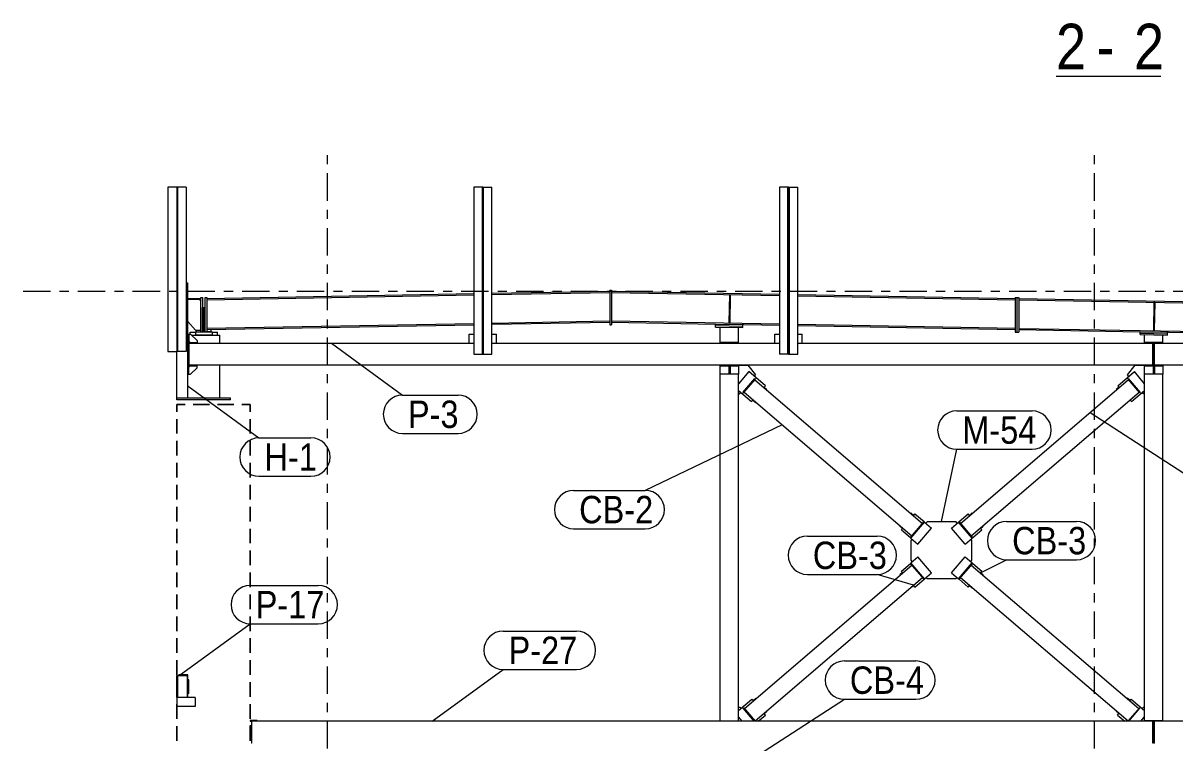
# Model space of a CAD drawing. Header units: millimetres. Extents: x -423 to 766, y -621 to 220.
# Drawn here: x 29.5 to 155.7, y -381.6 to -302.8 of the extents above; entities that cross this region are included whole.
import ezdxf

# ---------------------------------------------------------------- set-up
doc = ezdxf.new("R2010")
doc.units = ezdxf.units.MM
doc.linetypes.add('XKITLINE00', pattern=[0])
doc.linetypes.add('XKITLINE03', pattern=[6, 3, -1, 1, -1])
for name, color, linetype, lineweight in [('OtherObjectType', 1, 'Continuous', 0), ('Part', 2, 'Continuous', 0), ('PartMark', 3, 'Continuous', 0), ('ReferenceModel', 1, 'Continuous', 0), ('S-GRID', 1, 'Continuous', 0), ('Текст', 3, 'Continuous', 0)]:
    doc.layers.add(name, color=color, linetype=linetype, lineweight=lineweight)
doc.styles.add('GOST type A', font='ARIAL.TTF')

msp = doc.modelspace()

# ---------------------------------------------------------------- linework, layer by layer
at = {"layer": 'OtherObjectType', "linetype": 'XKITLINE00', "lineweight": 0}
msp.add_line((142.65, -308.6), (154.12, -308.6), dxfattribs=at)
at = {"layer": 'Part', "linetype": 'XKITLINE00', "lineweight": 0}
for p, q in [((46.36, -320.74), (45.36, -320.74)), ((45.36, -320.74), (45.36, -338.74)), ((47.36, -320.74), (46.36, -320.74)), ((46.36, -320.74), (46.36, -338.74)), ((46.44, -338.74), (46.44, -320.74)), ((47.36, -320.74), (47.36, -338.74)), ((79.78, -320.74), (78.86, -320.74)), ((78.86, -320.74), (78.86, -339.04)), ((79.86, -320.74), (79.78, -320.74)), ((79.78, -320.74), (79.78, -339.04)), ((79.86, -339.04), (79.86, -320.74)), ((79.86, -339.04), (79.86, -320.74)), ((79.86, -320.74), (80.86, -320.74)), ((79.94, -339.04), (79.94, -320.74)), ((80.86, -339.04), (80.86, -320.74)), ((113.36, -320.74), (112.36, -320.74)), ((112.36, -320.74), (112.36, -339.04)), ((113.28, -339.04), (113.28, -320.74)), ((113.36, -320.74), (113.36, -339.04)), ((113.36, -339.04), (113.36, -320.74)), ((113.36, -320.74), (114.36, -320.74)), ((113.44, -339.04), (113.44, -320.74)), ((114.36, -339.04), (114.36, -320.74)), ((47.36, -331.24), (47.51, -331.24)), ((47.56, -331.28), (47.36, -331.28)), ((47.51, -331.24), (47.51, -331.28)), ((47.56, -343.84), (47.56, -331.28)), ((47.56, -332.94), (48.98, -332.94)), ((47.56, -333.02), (48.98, -333.02)), ((48.78, -333.02), (48.98, -333.22)), ((48.98, -336.64), (48.98, -332.84)), ((48.98, -332.84), (49.14, -332.84)), ((49.14, -332.84), (49.14, -336.64)), ((49.46, -336.64), (49.46, -332.84)), ((49.46, -332.84), (49.62, -332.84)), ((49.62, -332.94), (78.86, -332.41)), ((49.62, -333.08), (78.86, -332.55)), ((49.62, -332.84), (49.62, -336.64)), ((80.86, -332.37), (93.78, -332.14)), ((80.86, -332.51), (93.78, -332.28)), ((93.78, -332.04), (93.78, -335.84)), ((93.78, -332.04), (93.94, -332.04)), ((93.94, -332.04), (93.94, -335.84)), ((93.94, -332.14), (112.36, -332.47)), ((93.94, -332.28), (112.36, -332.61)), ((106.87, -332.52), (106.81, -335.62)), ((106.87, -332.52), (106.97, -332.53)), ((106.97, -332.53), (106.91, -335.63)), ((114.36, -332.51), (138.16, -332.94)), ((114.36, -332.65), (138.16, -333.08)), ((138.16, -332.84), (138.16, -336.64)), ((138.16, -332.84), (138.36, -332.84)), ((138.36, -332.84), (138.36, -336.64)), ((138.36, -332.84), (138.56, -332.84)), ((138.36, -332.84), (138.36, -336.64)), ((138.56, -332.84), (138.56, -336.64)), ((138.56, -332.95), (172.36, -333.54)), ((138.56, -333.09), (172.36, -333.68)), ((49.14, -336.54), (49.14, -333.94)), ((49.14, -333.94), (49.22, -333.94)), ((49.22, -336.54), (49.22, -333.94)), ((49.22, -336.64), (49.22, -333.94)), ((49.22, -333.94), (49.38, -333.94)), ((49.38, -336.54), (49.38, -333.94)), ((49.38, -333.94), (49.46, -333.94)), ((49.38, -333.94), (49.38, -336.64)), ((49.46, -336.54), (49.46, -333.94)), ((153.36, -333.36), (153.31, -336.46)), ((153.36, -333.36), (153.46, -333.36)), ((153.46, -333.36), (153.41, -336.46)), ((48.4, -336.42), (47.56, -335.45)), ((80.86, -335.63), (93.78, -335.4)), ((80.86, -335.77), (93.78, -335.54)), ((93.94, -335.4), (112.36, -335.73)), ((93.94, -335.54), (105.36, -335.75)), ((106.81, -335.62), (106.91, -335.63)), ((47.56, -337.84), (47.56, -336.84)), ((47.56, -336.84), (47.64, -336.84)), ((47.64, -336.84), (47.64, -337.76)), ((47.64, -336.84), (47.84, -336.84)), ((47.8, -336.84), (47.8, -336.64)), ((47.8, -336.64), (48.4, -336.64)), ((47.8, -336.84), (47.8, -336.64)), ((47.8, -336.64), (47.8, -336.64)), ((47.84, -336.84), (48.56, -337.56)), ((48.4, -336.42), (48.98, -336.42)), ((50.2, -336.64), (48.4, -336.64)), ((48.4, -336.64), (48.4, -336.94)), ((48.5, -336.64), (48.5, -336.42)), ((49.14, -336.54), (49.22, -336.54)), ((49.38, -336.54), (49.46, -336.54)), ((49.62, -336.2), (78.86, -335.67)), ((49.62, -336.34), (78.86, -335.81)), ((49.65, -336.64), (49.65, -336.54)), ((49.65, -336.54), (50.15, -336.54)), ((50.1, -336.54), (50.1, -336.33)), ((50.15, -336.64), (50.15, -336.54)), ((50.2, -336.64), (50.2, -336.94)), ((50.2, -336.64), (50.8, -336.64)), ((50.8, -336.94), (50.8, -336.64)), ((78.36, -336.84), (78.86, -336.84)), ((78.36, -337.84), (78.36, -336.84)), ((80.86, -336.84), (81.36, -336.84)), ((81.36, -337.84), (81.36, -336.84)), ((93.78, -335.84), (93.94, -335.84)), ((105.35, -335.91), (105.36, -335.75)), ((105.35, -335.91), (105.36, -335.91)), ((105.36, -335.75), (108.36, -335.8)), ((105.36, -336.07), (105.36, -335.91)), ((105.36, -335.91), (108.36, -335.96)), ((105.36, -336.07), (108.36, -336.12)), ((105.86, -337.74), (105.86, -336.08)), ((106.53, -335.77), (112.36, -335.87)), ((107.86, -337.74), (107.86, -336.11)), ((108.35, -335.96), (108.36, -335.8)), ((108.36, -336.12), (108.36, -335.96)), ((111.86, -336.84), (112.36, -336.84)), ((111.86, -337.84), (111.86, -336.84)), ((114.36, -335.77), (138.16, -336.2)), ((114.36, -335.91), (138.16, -336.34)), ((114.36, -336.84), (114.86, -336.84)), ((114.86, -337.84), (114.86, -336.84)), ((138.16, -336.64), (138.36, -336.64)), ((138.36, -336.64), (138.56, -336.64)), ((138.56, -336.21), (172.36, -336.8)), ((138.56, -336.35), (151.86, -336.58)), ((151.86, -336.74), (151.86, -336.58)), ((151.86, -336.58), (154.86, -336.64)), ((151.86, -336.9), (151.87, -336.74)), ((151.86, -336.74), (151.87, -336.74)), ((151.86, -336.9), (154.86, -336.96)), ((151.87, -336.74), (154.86, -336.8)), ((153.18, -336.61), (171.86, -336.93)), ((153.31, -336.46), (153.41, -336.46)), ((154.86, -336.8), (154.86, -336.64)), ((154.86, -336.96), (154.86, -336.8)), ((48.56, -337.84), (47.56, -337.84)), ((47.79, -337.76), (47.64, -337.61)), ((47.64, -337.76), (48.56, -337.76)), ((47.66, -337.89), (47.66, -340.19)), ((47.66, -337.89), (47.7, -337.89)), ((47.7, -337.84), (78.86, -337.84)), ((47.7, -340.24), (47.7, -337.84)), ((47.94, -336.94), (51.04, -336.94)), ((50.2, -336.94), (48.4, -336.94)), ((48.56, -337.56), (48.56, -337.76)), ((48.56, -337.76), (48.56, -337.84)), ((51.04, -337.84), (51.04, -336.94)), ((78.36, -337.84), (78.86, -337.84)), ((80.86, -337.84), (112.36, -337.84)), ((80.86, -337.84), (81.36, -337.84)), ((105.86, -337.84), (105.86, -337.74)), ((105.86, -337.74), (107.86, -337.74)), ((107.86, -337.84), (107.86, -337.74)), ((111.86, -337.84), (112.36, -337.84)), ((114.36, -337.84), (153.27, -337.84)), ((114.36, -337.84), (114.86, -337.84)), ((152.36, -337.74), (152.36, -336.91)), ((152.36, -337.84), (152.36, -337.74)), ((152.36, -337.74), (154.36, -337.74)), ((153.27, -340.24), (153.27, -337.84)), ((153.27, -337.84), (153.45, -337.84)), ((153.31, -337.88), (153.27, -337.88)), ((153.31, -340.2), (153.31, -337.88)), ((153.41, -337.88), (153.41, -340.2)), ((153.41, -337.88), (153.45, -337.88)), ((153.45, -337.84), (172.36, -337.84)), ((153.45, -340.24), (153.45, -337.84)), ((154.36, -337.74), (154.36, -336.95)), ((154.36, -337.84), (154.36, -337.74)), ((45.36, -338.74), (46.36, -338.74)), ((47.36, -338.74), (46.36, -338.74)), ((46.36, -343.84), (46.36, -338.74)), ((78.86, -339.04), (79.78, -339.04)), ((79.78, -339.04), (79.86, -339.04)), ((79.86, -339.04), (80.86, -339.04)), ((113.36, -339.04), (112.36, -339.04)), ((113.36, -339.04), (114.36, -339.04)), ((47.56, -340.24), (47.56, -341.24)), ((48.56, -340.24), (47.56, -340.24)), ((47.64, -341.24), (47.64, -340.32)), ((47.64, -340.32), (48.56, -340.32)), ((47.64, -340.47), (47.79, -340.32)), ((47.66, -340.19), (47.7, -340.19)), ((153.27, -340.24), (47.7, -340.24)), ((47.84, -341.24), (48.56, -340.52)), ((48.56, -340.32), (48.56, -340.24)), ((48.56, -340.52), (48.56, -340.32)), ((51.04, -343.84), (51.04, -340.24)), ((105.86, -341.24), (105.86, -340.24)), ((105.86, -340.32), (107.86, -340.32)), ((106.84, -341.12), (106.84, -340.32)), ((106.84, -340.52), (106.94, -340.52)), ((106.94, -340.32), (106.94, -341.12)), ((107.86, -340.24), (107.86, -341.24)), ((107.86, -340.25), (108.9, -340.25)), ((108.9, -340.25), (109.73, -341.31)), ((150.49, -341.31), (151.32, -340.25)), ((151.32, -340.25), (152.36, -340.25)), ((152.36, -341.24), (152.36, -340.24)), ((152.36, -340.32), (154.36, -340.32)), ((153.27, -340.2), (153.31, -340.2)), ((153.27, -340.24), (153.45, -340.24)), ((153.34, -341.12), (153.34, -340.32)), ((153.34, -340.52), (153.44, -340.52)), ((153.41, -340.2), (153.45, -340.2)), ((153.44, -340.32), (153.44, -341.12)), ((199.77, -340.24), (153.45, -340.24)), ((154.36, -340.24), (154.36, -341.24)), ((47.56, -341.24), (47.64, -341.24)), ((47.64, -341.24), (47.84, -341.24)), ((105.86, -379.24), (105.86, -341.24)), ((107.86, -341.24), (105.86, -341.24)), ((106.94, -341.12), (106.84, -341.12)), ((109, -340.95), (107.86, -342.27)), ((107.86, -379.24), (107.86, -341.24)), ((108.36, -343.23), (109.66, -341.71)), ((108.42, -343.28), (109.72, -341.76)), ((110.81, -342.49), (109, -340.95)), ((109.6, -341.47), (109.73, -341.31)), ((109.65, -341.84), (128.03, -357.57)), ((109.66, -341.71), (109.72, -341.76)), ((132.19, -357.57), (150.57, -341.84)), ((149.42, -342.49), (151.23, -340.95)), ((150.62, -341.47), (150.49, -341.31)), ((150.56, -341.71), (150.5, -341.76)), ((150.5, -341.76), (151.8, -343.28)), ((150.56, -341.71), (151.86, -343.23)), ((152.36, -342.27), (151.23, -340.95)), ((152.36, -379.16), (152.36, -341.24)), ((154.36, -341.24), (152.36, -341.24)), ((153.44, -341.12), (153.34, -341.12)), ((154.36, -379.16), (154.36, -341.24)), ((107.86, -343), (109.31, -344.24)), ((107.98, -343.37), (108.11, -343.21)), ((108.48, -343.21), (126.86, -358.93)), ((110.64, -342.68), (110.67, -342.65)), ((110.67, -342.65), (110.81, -342.49)), ((110.67, -342.65), (110.97, -342.91)), ((110.95, -342.94), (110.97, -342.91)), ((133.36, -358.93), (151.74, -343.21)), ((149.55, -342.65), (149.25, -342.91)), ((149.25, -342.91), (149.28, -342.94)), ((149.55, -342.65), (149.42, -342.49)), ((149.58, -342.68), (149.55, -342.65)), ((150.91, -344.24), (152.36, -343)), ((152.24, -343.37), (152.11, -343.21)), ((47.56, -343.84), (46.36, -343.84)), ((46.36, -344.04), (46.36, -343.84)), ((52.24, -343.84), (46.36, -343.84)), ((52.24, -344.04), (46.36, -344.04)), ((52.24, -344.04), (52.24, -343.84)), ((107.86, -343.37), (107.98, -343.37)), ((108.36, -343.23), (108.42, -343.28)), ((109.31, -344.24), (109.45, -344.08)), ((109.45, -344.08), (109.47, -344.05)), ((109.45, -344.08), (109.75, -344.34)), ((109.75, -344.34), (109.78, -344.31)), ((150.47, -344.34), (150.45, -344.31)), ((150.78, -344.08), (150.47, -344.34)), ((150.75, -344.05), (150.78, -344.08)), ((150.91, -344.24), (150.78, -344.08)), ((151.86, -343.23), (151.8, -343.28)), ((152.36, -343.37), (152.24, -343.37)), ((126.76, -356.43), (126.74, -356.46)), ((127.07, -356.69), (126.76, -356.43)), ((127.04, -356.72), (127.07, -356.69)), ((127.07, -356.69), (127.2, -356.53)), ((127.2, -356.53), (128.19, -357.38)), ((132.03, -357.38), (133.02, -356.53)), ((133.16, -356.69), (133.02, -356.53)), ((133.16, -356.69), (133.46, -356.43)), ((133.18, -356.72), (133.16, -356.69)), ((133.49, -356.46), (133.46, -356.43)), ((125.54, -357.86), (125.57, -357.83)), ((125.84, -358.12), (125.54, -357.86)), ((125.71, -358.28), (125.84, -358.12)), ((125.71, -358.28), (126.7, -359.12)), ((125.87, -358.09), (125.84, -358.12)), ((126.7, -359.12), (128.19, -357.38)), ((126.76, -359.18), (128.25, -357.43)), ((127.52, -359.83), (129.01, -358.08)), ((128.19, -357.38), (128.25, -357.43)), ((128.25, -357.43), (129.01, -358.08)), ((128.4, -357.56), (128.57, -357.37)), ((128.57, -357.37), (131.66, -357.37)), ((131.21, -358.08), (131.97, -357.43)), ((132.71, -359.83), (131.21, -358.08)), ((131.82, -357.56), (131.66, -357.37)), ((131.97, -357.43), (132.03, -357.38)), ((133.47, -359.18), (131.97, -357.43)), ((133.53, -359.12), (132.03, -357.38)), ((133.53, -359.12), (134.52, -358.28)), ((134.38, -358.12), (134.35, -358.09)), ((134.38, -358.12), (134.68, -357.86)), ((134.52, -358.28), (134.38, -358.12)), ((134.68, -357.86), (134.66, -357.83)), ((126.7, -359.12), (126.76, -359.18)), ((126.76, -359.18), (127.52, -359.83)), ((126.78, -359.46), (126.91, -359.31)), ((126.78, -361.61), (126.78, -359.46)), ((132.71, -359.83), (133.47, -359.18)), ((133.44, -359.46), (133.31, -359.31)), ((133.44, -361.61), (133.44, -359.46)), ((133.47, -359.18), (133.53, -359.12)), ((108.51, -377.85), (126.86, -362.14)), ((125.71, -362.79), (126.7, -361.95)), ((126.7, -361.95), (126.76, -361.89)), ((128.19, -363.69), (126.7, -361.95)), ((126.76, -361.89), (127.52, -361.24)), ((128.25, -363.64), (126.76, -361.89)), ((126.91, -361.76), (126.78, -361.61)), ((129.01, -362.99), (127.52, -361.24)), ((131.21, -362.99), (132.71, -361.24)), ((131.97, -363.64), (133.47, -361.89)), ((132.03, -363.69), (133.53, -361.95)), ((132.71, -361.24), (133.47, -361.89)), ((133.31, -361.76), (133.44, -361.61)), ((133.36, -362.14), (151.72, -377.85)), ((133.47, -361.89), (133.53, -361.95)), ((133.53, -361.95), (134.52, -362.79)), ((125.84, -362.95), (125.54, -363.21)), ((125.54, -363.21), (125.57, -363.24)), ((125.84, -362.95), (125.71, -362.79)), ((125.87, -362.98), (125.84, -362.95)), ((128.25, -363.64), (129.01, -362.99)), ((131.21, -362.99), (131.97, -363.64)), ((134.35, -362.98), (134.38, -362.95)), ((134.38, -362.95), (134.52, -362.79)), ((134.38, -362.95), (134.68, -363.21)), ((134.66, -363.24), (134.68, -363.21)), ((109.68, -379.21), (128.03, -363.5)), ((126.76, -364.64), (126.74, -364.61)), ((127.07, -364.38), (126.76, -364.64)), ((127.04, -364.35), (127.07, -364.38)), ((127.2, -364.54), (127.07, -364.38)), ((127.2, -364.54), (128.19, -363.69)), ((128.19, -363.69), (128.25, -363.64)), ((128.53, -363.66), (128.4, -363.51)), ((131.69, -363.66), (128.53, -363.66)), ((131.69, -363.66), (131.82, -363.51)), ((131.97, -363.64), (132.03, -363.69)), ((132.03, -363.69), (133.02, -364.54)), ((132.19, -363.5), (150.55, -379.21)), ((133.02, -364.54), (133.16, -364.38)), ((133.16, -364.38), (133.18, -364.35)), ((133.16, -364.38), (133.46, -364.64)), ((133.46, -364.64), (133.49, -364.61)), ((46.36, -376.64), (46.36, -374.24)), ((46.36, -374.24), (46.56, -374.24)), ((47.52, -374.28), (46.4, -374.28)), ((46.4, -374.28), (46.4, -376.6)), ((46.56, -374.24), (46.56, -374.16)), ((47.56, -374.16), (46.56, -374.16)), ((47.56, -374.24), (46.56, -374.24)), ((47.52, -376.6), (47.52, -374.28)), ((47.56, -374.24), (47.56, -374.16)), ((47.56, -374.69), (47.56, -374.24)), ((47.64, -374.69), (47.56, -374.69)), ((47.56, -376.19), (47.56, -374.69)), ((47.64, -376.19), (47.64, -374.69)), ((48.36, -376.64), (46.36, -376.64)), ((46.36, -376.64), (46.36, -377.64)), ((46.4, -376.6), (47.52, -376.6)), ((47.64, -376.19), (47.56, -376.19)), ((47.56, -376.64), (47.56, -376.19)), ((48.36, -376.64), (48.36, -377.64)), ((107.86, -378.07), (109.33, -376.81)), ((109.47, -376.97), (109.33, -376.81)), ((109.47, -376.97), (109.77, -376.71)), ((109.49, -377), (109.47, -376.97)), ((109.8, -376.74), (109.77, -376.71)), ((150.45, -376.71), (150.43, -376.74)), ((150.76, -376.97), (150.45, -376.71)), ((150.73, -377), (150.76, -376.97)), ((150.76, -376.97), (150.89, -376.81)), ((150.89, -376.81), (152.36, -378.07)), ((48.36, -377.64), (46.36, -377.64)), ((107.86, -377.69), (108, -377.69)), ((108, -377.69), (108.13, -377.84)), ((108.38, -377.82), (108.44, -377.77)), ((109.59, -379.24), (108.38, -377.82)), ((108.44, -377.77), (109.7, -379.24)), ((110.69, -378.4), (110.66, -378.37)), ((110.69, -378.4), (110.99, -378.14)), ((110.83, -378.56), (110.69, -378.4)), ((110.99, -378.14), (110.97, -378.11)), ((149.23, -378.14), (149.26, -378.11)), ((149.53, -378.4), (149.23, -378.14)), ((149.4, -378.56), (149.53, -378.4)), ((149.56, -378.37), (149.53, -378.4)), ((151.78, -377.77), (150.53, -379.24)), ((150.63, -379.24), (151.84, -377.82)), ((151.84, -377.82), (151.78, -377.77)), ((152.09, -377.84), (152.22, -377.69)), ((152.22, -377.69), (152.36, -377.69)), ((55.16, -379.16), (54.36, -379.16)), ((54.36, -379.16), (54.36, -379.24)), ((54.36, -379.24), (54.56, -379.24)), ((54.36, -379.69), (54.52, -379.69)), ((54.36, -381.19), (54.36, -379.69)), ((54.52, -379.28), (54.52, -381.6)), ((54.52, -379.28), (54.56, -379.28)), ((153.27, -379.24), (54.56, -379.24)), ((54.56, -381.64), (54.56, -379.24)), ((55.16, -379.24), (55.16, -379.16)), ((108.28, -379.24), (107.86, -378.75)), ((110.03, -379.24), (110.83, -378.56)), ((149.4, -378.56), (150.19, -379.24)), ((151.95, -379.24), (152.36, -378.75)), ((152.36, -379.24), (152.36, -379.16)), ((152.36, -379.16), (154.36, -379.16)), ((153.27, -381.64), (153.27, -379.24)), ((153.27, -379.24), (153.45, -379.24)), ((153.31, -379.28), (153.27, -379.28)), ((153.31, -381.6), (153.31, -379.28)), ((153.41, -379.28), (153.41, -381.6)), ((153.41, -379.28), (153.45, -379.28)), ((245.66, -379.24), (153.45, -379.24)), ((153.45, -381.64), (153.45, -379.24)), ((154.36, -379.24), (154.36, -379.16)), ((54.52, -381.19), (54.36, -381.19)), ((54.52, -381.6), (54.56, -381.6)), ((153.27, -381.6), (153.31, -381.6)), ((153.41, -381.6), (153.45, -381.6))]:
    msp.add_line(p, q, dxfattribs=at)
at = {"layer": 'PartMark', "linetype": 'XKITLINE00', "lineweight": 0}
for p, q in [((63.28, -337.84), (71.06, -343.52)), ((47.57, -342.54), (55.34, -348.21)), ((71.06, -343.52), (77.15, -343.52)), ((146.4, -345.41), (160.26, -354.42)), ((112.66, -346.77), (97.66, -353.96)), ((55.34, -348.21), (61.04, -348.21)), ((71.06, -347.72), (77.15, -347.72)), ((55.34, -352.41), (61.04, -352.41)), ((89.81, -353.96), (97.66, -353.96)), ((89.81, -358.16), (97.66, -358.16)), ((137.24, -357.36), (144.89, -357.36)), ((115.41, -358.97), (123.07, -358.97)), ((134.37, -363), (137.24, -361.56)), ((137.24, -361.56), (144.89, -361.56)), ((115.41, -363.17), (123.07, -363.17)), ((127.03, -364.35), (123.07, -363.17)), ((54.38, -364.37), (61.84, -364.37)), ((46.6, -374.24), (54.38, -368.57)), ((54.38, -368.57), (61.84, -368.57)), ((82.08, -369.37), (90.12, -369.37)), ((119.47, -372.64), (127.31, -372.64)), ((74.31, -379.24), (82.08, -373.57)), ((82.08, -373.57), (90.12, -373.57)), ((110.69, -382.51), (119.47, -376.84)), ((119.47, -376.84), (127.31, -376.84))]:
    msp.add_line(p, q, dxfattribs=at)
for centre, start, end in [((71.06, -345.62), 90, 270), ((77.15, -345.62), 270, 90), ((55.34, -350.31), 90, 270), ((61.04, -350.31), 270, 90), ((89.81, -356.06), 90, 270), ((97.66, -356.06), 270, 90), ((137.24, -359.46), 90, 270), ((144.89, -359.46), 270, 90), ((115.41, -361.07), 90, 270), ((123.07, -361.07), 270, 90), ((54.38, -366.47), 90, 270), ((61.84, -366.47), 270, 90), ((82.08, -371.47), 90, 270), ((90.12, -371.47), 270, 90), ((119.47, -374.74), 90, 270), ((127.31, -374.74), 270, 90)]:
    msp.add_arc(centre, 2.1, start, end, dxfattribs=at)
at = {"layer": 'ReferenceModel', "linetype": 'XKITLINE00', "lineweight": 0}
for p, q in [((47.25, -344.54), (46.36, -344.54)), ((46.36, -345.34), (46.36, -344.54)), ((46.36, -344.54), (46.36, -345.34)), ((46.36, -344.54), (47.25, -344.54)), ((47.25, -344.54), (46.36, -344.54)), ((46.36, -345.34), (46.36, -344.54)), ((49.92, -344.54), (48.14, -344.54)), ((48.14, -344.54), (49.92, -344.54)), ((49.92, -344.54), (48.14, -344.54)), ((52.58, -344.54), (50.81, -344.54)), ((50.81, -344.54), (52.58, -344.54)), ((52.58, -344.54), (50.81, -344.54)), ((54.36, -344.54), (53.47, -344.54)), ((53.47, -344.54), (54.36, -344.54)), ((54.36, -344.54), (53.47, -344.54)), ((54.36, -344.54), (54.36, -345.34)), ((54.36, -345.34), (54.36, -344.54)), ((54.36, -344.54), (54.36, -345.34)), ((46.36, -347.74), (46.36, -346.14)), ((46.36, -346.14), (46.36, -347.74)), ((46.36, -347.74), (46.36, -346.14)), ((54.36, -346.14), (54.36, -347.74)), ((54.36, -347.74), (54.36, -346.14)), ((54.36, -346.14), (54.36, -347.74)), ((46.36, -350.14), (46.36, -348.54)), ((46.36, -348.54), (46.36, -350.14)), ((46.36, -350.14), (46.36, -348.54)), ((54.36, -348.54), (54.36, -350.14)), ((54.36, -350.14), (54.36, -348.54)), ((54.36, -348.54), (54.36, -350.14)), ((46.36, -352.55), (46.36, -350.94)), ((46.36, -350.94), (46.36, -352.55)), ((46.36, -352.55), (46.36, -350.94)), ((54.36, -350.94), (54.36, -352.55)), ((54.36, -352.55), (54.36, -350.94)), ((54.36, -350.94), (54.36, -352.55)), ((46.36, -354.95), (46.36, -353.35)), ((46.36, -353.35), (46.36, -354.95)), ((46.36, -354.95), (46.36, -353.35)), ((54.36, -353.35), (54.36, -354.95)), ((54.36, -354.95), (54.36, -353.35)), ((54.36, -353.35), (54.36, -354.95)), ((46.36, -357.35), (46.36, -355.75)), ((46.36, -355.75), (46.36, -357.35)), ((46.36, -357.35), (46.36, -355.75)), ((54.36, -355.75), (54.36, -357.35)), ((54.36, -357.35), (54.36, -355.75)), ((54.36, -355.75), (54.36, -357.35)), ((46.36, -359.75), (46.36, -358.15)), ((46.36, -358.15), (46.36, -359.75)), ((46.36, -359.75), (46.36, -358.15)), ((54.36, -358.15), (54.36, -359.75)), ((54.36, -359.75), (54.36, -358.15)), ((54.36, -358.15), (54.36, -359.75)), ((46.36, -362.15), (46.36, -360.55)), ((46.36, -360.55), (46.36, -362.15)), ((46.36, -362.15), (46.36, -360.55)), ((54.36, -360.55), (54.36, -362.15)), ((54.36, -362.15), (54.36, -360.55)), ((54.36, -360.55), (54.36, -362.15)), ((46.36, -364.56), (46.36, -362.95)), ((46.36, -362.95), (46.36, -364.56)), ((46.36, -364.56), (46.36, -362.95)), ((54.36, -362.95), (54.36, -364.56)), ((54.36, -364.56), (54.36, -362.95)), ((54.36, -362.95), (54.36, -364.56)), ((46.36, -366.96), (46.36, -365.36)), ((46.36, -365.36), (46.36, -366.96)), ((46.36, -366.96), (46.36, -365.36)), ((54.36, -365.36), (54.36, -366.96)), ((54.36, -366.96), (54.36, -365.36)), ((54.36, -365.36), (54.36, -366.96)), ((46.36, -369.36), (46.36, -367.76)), ((46.36, -367.76), (46.36, -369.36)), ((46.36, -369.36), (46.36, -367.76)), ((54.36, -367.76), (54.36, -369.36)), ((54.36, -369.36), (54.36, -367.76)), ((54.36, -367.76), (54.36, -369.36)), ((46.36, -371.76), (46.36, -370.16)), ((46.36, -370.16), (46.36, -371.76)), ((46.36, -371.76), (46.36, -370.16)), ((54.36, -370.16), (54.36, -371.76)), ((54.36, -371.76), (54.36, -370.16)), ((54.36, -370.16), (54.36, -371.76)), ((46.36, -374.17), (46.36, -372.56)), ((46.36, -372.56), (46.36, -374.17)), ((46.36, -374.17), (46.36, -372.56)), ((54.36, -372.56), (54.36, -374.17)), ((54.36, -374.17), (54.36, -372.56)), ((54.36, -372.56), (54.36, -374.17)), ((46.36, -376.57), (46.36, -374.97)), ((46.36, -374.97), (46.36, -376.57)), ((46.36, -376.57), (46.36, -374.97)), ((54.36, -374.97), (54.36, -376.57)), ((54.36, -376.57), (54.36, -374.97)), ((54.36, -374.97), (54.36, -376.57)), ((46.36, -378.97), (46.36, -377.37)), ((46.36, -377.37), (46.36, -378.97)), ((46.36, -378.97), (46.36, -377.37)), ((54.36, -377.37), (54.36, -378.97)), ((54.36, -378.97), (54.36, -377.37)), ((54.36, -377.37), (54.36, -378.97)), ((46.36, -381.37), (46.36, -379.77)), ((46.36, -379.77), (46.36, -381.37)), ((46.36, -381.37), (46.36, -379.77)), ((54.36, -379.77), (54.36, -381.37)), ((54.36, -381.37), (54.36, -379.77)), ((54.36, -379.77), (54.36, -381.37))]:
    msp.add_line(p, q, dxfattribs=at)
at = {"layer": 'S-GRID', "linetype": 'XKITLINE03', "lineweight": 0}
for p, q in [((62.86, -460.23), (62.86, -317.14)), ((146.86, -460.23), (146.86, -317.14)), ((29.5, -332.14), (264.86, -332.14))]:
    msp.add_line(p, q, dxfattribs=at)
at = {"layer": 'Текст', "linetype": 'XKITLINE00', "lineweight": 0}
for p, q in [((131.78, -345.25), (140.02, -345.25)), ((130.11, -357.37), (131.78, -349.45)), ((131.78, -349.45), (140.02, -349.45))]:
    msp.add_line(p, q, dxfattribs=at)
for centre, start, end in [((131.78, -347.35), 90, 270), ((140.02, -347.35), 270, 90)]:
    msp.add_arc(centre, 2.1, start, end, dxfattribs=at)

# ---------------------------------------------------------------- texts
at = {"layer": 'OtherObjectType', "style": 'GOST type A', "width": 0.85}
for s, p in [('2', (142.65, -307.85)), ('2', (151.19, -307.85)), ('-', (147.08, -307.85))]:
    msp.add_text(s, height=5, dxfattribs=at).set_placement(p)
at = {"layer": 'PartMark', "style": 'GOST type A', "width": 0.85}
for s, p in [('Р-3', (71.66, -347.12)), ('Н-1', (55.94, -351.81)), ('СВ-2', (90.41, -357.56)), ('СВ-3', (137.84, -360.96)), ('СВ-3', (116.01, -362.57)), ('Р-17', (54.98, -367.97)), ('Р-27', (82.68, -372.97)), ('СВ-4', (120.07, -376.24))]:
    msp.add_text(s, height=3, dxfattribs=at).set_placement(p)
at = {"layer": 'Текст', "style": 'GOST type A', "width": 0.85}
msp.add_text('М-54', height=3, dxfattribs=at).set_placement((132.38, -348.85))

doc.saveas('drawing.dxf')
